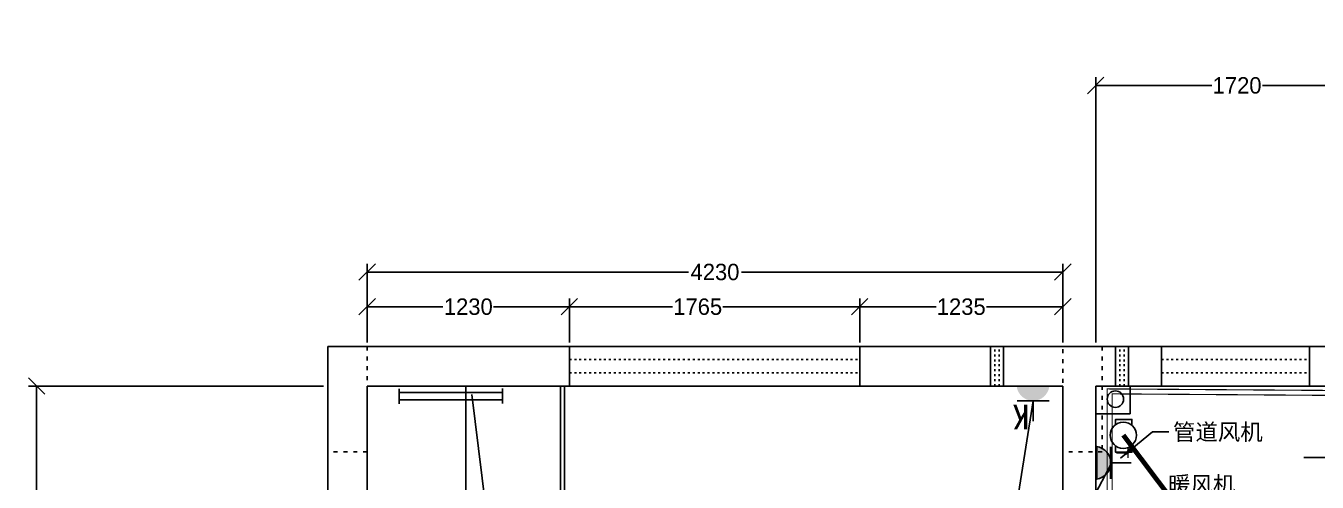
# Model space of a CAD drawing. Header units: millimetres. Extents: x -19825 to 39593, y -31971 to 32026.
# Drawn here: x 334 to 8187, y 11744 to 14524 of the extents above; entities that cross this region are included whole.
import ezdxf

# ---------------------------------------------------------------- set-up
doc = ezdxf.new("R2010")
doc.units = ezdxf.units.MM
for name, pattern in [('ACAD_ISO03W100', [30, 12, -18]), ('DASHED2', [0.25, 0.125, -0.125]), ('PHANTOM2', [1.25, 0.625, -0.125, 0.125, -0.125, 0.125, -0.125])]:
    doc.linetypes.add(name, pattern=pattern)
for name, color, linetype in [('air supply', 3, 'Continuous'), ('blocks', 253, 'Continuous'), ('carbinet', 210, 'Continuous'), ('column', 1, 'ACAD_ISO03W100'), ('dim', 7, 'Continuous'), ('doors', 40, 'Continuous'), ('lighting', 6, 'Continuous'), ('new wall', 90, 'Continuous'), ('strong current', 1, 'Continuous'), ('wall', 7, 'Continuous'), ('water supply', 7, 'Continuous'), ('windows', 140, 'Continuous')]:
    doc.layers.add(name, color=color, linetype=linetype)
doc.styles.get("Standard").update_dxf_attribs({"font": 'Heiti SC.ttf'})
doc.styles.add('汉字', font='', dxfattribs={"width": 0.65, "height": 75})
doc.styles.get('汉字').set_extended_font_data('FangSong_GB2312')
doc.linetypes.add('ZIGZAG', pattern='A,0.00254,-5.08,[131,ltypeshp.shx,S=5.08,R=0,X=-5.08,Y=0],-10.16,[131,ltypeshp.shx,S=5.08,R=180,X=5.08,Y=0],-5.08', length=20.32254)
doc.dimstyles.new('副本 ISO-25', dxfattribs={"dimscale": 40, "dimtxt": 2.5, "dimasz": 2.5, "dimexe": 1.25, "dimexo": 0.625, "dimgap": 0.63, "dimtad": 0, "dimdec": 0, "dimtxsty": 'Standard', "dimblk": 'OBLIQUE', "dimblk1": 'OBLIQUE', "dimblk2": 'OBLIQUE', "dimcen": 2.5, "dimadec": 0, "dimazin": 0, "dimtfac": 1, "dimtdec": 0, "dimtmove": 0, "dimatfit": 3, "dimfxl": 1, "dimarcsym": 0})

# ---------------------------------------------------------------- blocks, each defined once
blk = doc.blocks.new('_Oblique')
at = {"color": 0, "linetype": 'ByBlock', "lineweight": -2}
blk.add_line((-0.5, -0.5), (0.5, 0.5), dxfattribs=at)
blk = doc.blocks.new('*D16')
at = {"layer": 'dim', "color": 0, "lineweight": -2, "transparency": 16777216}
for p, q in [((2410, 12595), (2410, 13073.8)), ((6640, 12595), (6640, 13073.8)), ((2410, 13023.8), (4363.5, 13023.8)), ((6640, 13023.8), (4686.5, 13023.8))]:
    blk.add_line(p, q, dxfattribs=at)
at = {"layer": 'dim', "color": 0, "lineweight": -2, "transparency": 16777216, "xscale": 100, "yscale": 100, "zscale": 100, "rotation": 180}
blk.add_blockref('_Oblique', (2410, 13023.8), dxfattribs=at)
at = {"layer": 'dim', "color": 0, "lineweight": -2, "transparency": 16777216, "xscale": 100, "yscale": 100, "zscale": 100}
blk.add_blockref('_Oblique', (6640, 13023.8), dxfattribs=at)
at = {"layer": 'dim', "color": 0, "transparency": 16777216, "insert": (4525, 13023.8), "char_height": 100, "attachment_point": 5}
blk.add_mtext('4230', dxfattribs=at)
blk = doc.blocks.new('*D17')
at = {"layer": 'dim', "color": 0, "lineweight": -2, "transparency": 16777216}
for p, q in [((3640, 12595), (3640, 12862.5)), ((3640, 12812.5), (4267.2, 12812.5)), ((5405, 12812.5), (4572.8, 12812.5)), ((5405, 12595), (5405, 12862.5))]:
    blk.add_line(p, q, dxfattribs=at)
at = {"layer": 'dim', "color": 0, "lineweight": -2, "transparency": 16777216, "xscale": 100, "yscale": 100, "zscale": 100, "rotation": 180}
blk.add_blockref('_Oblique', (3640, 12812.5), dxfattribs=at)
at = {"layer": 'dim', "color": 0, "lineweight": -2, "transparency": 16777216, "xscale": 100, "yscale": 100, "zscale": 100}
blk.add_blockref('_Oblique', (5405, 12812.5), dxfattribs=at)
at = {"layer": 'dim', "color": 0, "transparency": 16777216, "insert": (4420, 12812.5), "char_height": 100, "attachment_point": 5}
blk.add_mtext('1765', dxfattribs=at)
blk = doc.blocks.new('*D18')
at = {"layer": 'dim', "color": 0, "lineweight": -2, "transparency": 16777216}
for p, q in [((2145, 12330), (350, 12330)), ((400, 12330), (400, 10951.7)), ((400, 9250.3), (400, 10628.7)), ((895, 9250.3), (350, 9250.3))]:
    blk.add_line(p, q, dxfattribs=at)
at = {"layer": 'dim', "color": 0, "lineweight": -2, "transparency": 16777216, "xscale": 100, "yscale": 100, "zscale": 100}
for p, rotation in [((400, 12330), 90), ((400, 9250.3), 270)]:
    blk.add_blockref('_Oblique', p, dxfattribs=dict(at, rotation=rotation))
at = {"layer": 'dim', "color": 0, "transparency": 16777216, "insert": (400, 10790.2), "char_height": 100, "attachment_point": 5, "rotation": 90}
blk.add_mtext('3080', dxfattribs=at)
blk = doc.blocks.new('*D29')
at = {"layer": 'dim', "color": 0, "lineweight": -2, "transparency": 16777216}
for p, q in [((6840, 12595), (6840, 14210)), ((6840, 14160), (7545.9, 14160)), ((8560, 14160), (7854.1, 14160)), ((8560, 13975), (8560, 14210))]:
    blk.add_line(p, q, dxfattribs=at)
at = {"layer": 'dim', "color": 0, "lineweight": -2, "transparency": 16777216, "xscale": 100, "yscale": 100, "zscale": 100, "rotation": 180}
blk.add_blockref('_Oblique', (6840, 14160), dxfattribs=at)
at = {"layer": 'dim', "color": 0, "lineweight": -2, "transparency": 16777216, "xscale": 100, "yscale": 100, "zscale": 100}
blk.add_blockref('_Oblique', (8560, 14160), dxfattribs=at)
at = {"layer": 'dim', "color": 0, "transparency": 16777216, "insert": (7700, 14160), "char_height": 100, "attachment_point": 5}
blk.add_mtext('1720', dxfattribs=at)
blk = doc.blocks.new('*D288')
at = {"layer": 'dim', "color": 0, "lineweight": -2, "transparency": 16777216}
for p, q in [((2410, 12595), (2410, 12862.5)), ((2410, 12812.5), (2870.9, 12812.5)), ((3640, 12812.5), (3179.1, 12812.5)), ((3640, 12595), (3640, 12862.5))]:
    blk.add_line(p, q, dxfattribs=at)
at = {"layer": 'dim', "color": 0, "lineweight": -2, "transparency": 16777216, "xscale": 100, "yscale": 100, "zscale": 100, "rotation": 180}
blk.add_blockref('_Oblique', (2410, 12812.5), dxfattribs=at)
at = {"layer": 'dim', "color": 0, "lineweight": -2, "transparency": 16777216, "xscale": 100, "yscale": 100, "zscale": 100}
blk.add_blockref('_Oblique', (3640, 12812.5), dxfattribs=at)
at = {"layer": 'dim', "color": 0, "transparency": 16777216, "insert": (3025, 12812.5), "char_height": 100, "attachment_point": 5}
blk.add_mtext('1230', dxfattribs=at)
blk = doc.blocks.new('*D289')
at = {"layer": 'dim', "color": 0, "lineweight": -2, "transparency": 16777216}
for p, q in [((5405, 12595), (5405, 12862.5)), ((5405, 12812.5), (5869.7, 12812.5)), ((6640, 12812.5), (6175.3, 12812.5)), ((6640, 12595), (6640, 12862.5))]:
    blk.add_line(p, q, dxfattribs=at)
at = {"layer": 'dim', "color": 0, "lineweight": -2, "transparency": 16777216, "xscale": 100, "yscale": 100, "zscale": 100, "rotation": 180}
blk.add_blockref('_Oblique', (5405, 12812.5), dxfattribs=at)
at = {"layer": 'dim', "color": 0, "lineweight": -2, "transparency": 16777216, "xscale": 100, "yscale": 100, "zscale": 100}
blk.add_blockref('_Oblique', (6640, 12812.5), dxfattribs=at)
at = {"layer": 'dim', "color": 0, "transparency": 16777216, "insert": (6022.5, 12812.5), "char_height": 100, "attachment_point": 5}
blk.add_mtext('1235', dxfattribs=at)
blk = doc.blocks.new('socket air condition')
at = {"layer": 'strong current'}
h = blk.add_hatch(color=2, dxfattribs=at)
edge = h.paths.add_edge_path()
edge.add_ellipse((1, -20.2), major_axis=(100.1, 0), ratio=1, start_angle=8.0533, end_angle=171.94663)
edge.add_line((-98, -6.2), (100.1, -6.2))
at = {"layer": 'strong current', "color": 2}
for p, q in [((0, 80), (0, 203.5)), ((98.2, 80), (-98.2, 80))]:
    blk.add_line(p, q, dxfattribs=at)
at = {"layer": 'strong current', "color": 2, "style": '汉字'}
blk.add_text('K', height=150.5, dxfattribs=at).set_placement((22.2, 102.8))
blk = doc.blocks.new('fgdgfgfrd')
at = {"layer": ''}
blk.add_hatch(color=2, dxfattribs=at).paths.add_polyline_path([(-169345.2, -1042558.6, 0.86847), (-169558.4, -1042558.6)])
at = {"layer": '', "color": 2}
blk.add_line((-169345.2, -1042558.6), (-169558.4, -1042558.6), dxfattribs=at)
for points, const_width in [([(-169452.9, -1042465.9), (-169452.9, -1042333)], 10.4), ([(-169347.2, -1042465.9), (-169558.6, -1042465.9)], 13.8)]:
    blk.add_lwpolyline(points, dxfattribs=dict(at, const_width=const_width))
blk.add_arc((-169451.8, -1042573.7), 107.7, 8.05334, 171.94666, dxfattribs=at)
blk = doc.blocks.new('socket top')
at = {"layer": 'strong current', "xscale": 0.9292800000917901, "yscale": 0.9292800000917901, "zscale": 0.9292800000917901}
blk.add_blockref('fgdgfgfrd', (157466.3, 968825.1), dxfattribs=at)
at = {"layer": 'strong current', "color": 2, "lineweight": 100, "ltscale": 8, "insert": (-200, 190), "char_height": 75, "attachment_point": 1}
blk.add_mtext_dynamic_manual_height_columns('\\pxqr;{\\fArial|b0|i0|c134|p0;T}', width=170, gutter_width=250, heights=[0], dxfattribs=at)
blk = doc.blocks.new('FLUORESCENT STRIP LIGHT')
for p, q in [((0, 46.3), (0, 0)), ((314.7, 47.1), (314.6, 0.8)), ((0, 12.3), (314.6, 12.3)), ((0.2, 34.7), (314.7, 34.7))]:
    blk.add_line(p, q)

msp = doc.modelspace()

# ---------------------------------------------------------------- linework, layer by layer
at = {"layer": 'air supply', "transparency": 33554687}
for points in [[(6960.8, 12094.5), (6960.8, 12126.9), (7060.8, 12126.9), (7060.8, 12090.2)], [(7060.8, 11969.8), (7060.8, 11926.9), (6960.8, 11926.9), (6960.8, 11965.5)]]:
    msp.add_lwpolyline(points, dxfattribs=at)
at = {"layer": 'air supply', "linetype": 'ZIGZAG', "lineweight": 70, "ltscale": 5, "transparency": 33554687}
msp.add_lwpolyline([(7008.1, 12030), (7639.4, 11190.6), (7812.7, 9977.5), (7859.9, 6532.9)], dxfattribs=at)
at = {"layer": 'air supply', "transparency": 33554687}
msp.add_circle((7008.1, 12030), 80, dxfattribs=at)
at = {"layer": 'blocks', "ltscale": 8}
msp.add_line((3585, 12330), (3610, 12330), dxfattribs=at)
at = {"layer": 'blocks', "linetype": 'ByBlock', "ltscale": 0.01}
msp.add_line((8300.8, 11894.7), (8106.8, 11895.6), dxfattribs=at)
at = {"layer": 'carbinet'}
msp.add_lwpolyline([(2410, 12330), (2410, 9730), (3010, 9730), (3010, 12330)], close=True, dxfattribs=at)
at = {"layer": 'column', "ltscale": 2}
for points in [[(2410, 12570), (2410, 11930), (2170, 11930), (2170, 12570)], [(6880, 12570), (6880, 11930), (6640, 11930), (6640, 12570)]]:
    msp.add_lwpolyline(points, close=True, dxfattribs=at)
at = {"layer": 'doors'}
for p, q in [((3585, 12330), (3585, 11545.6)), ((3610, 12330), (3610, 9192.3))]:
    msp.add_line(p, q, dxfattribs=at)
at = {"layer": 'lighting', "ltscale": 8}
msp.add_lwpolyline([(5094.6, 9244.9), (3945, 9318.9), (3047.5, 9263.8), (3232.8, 10766.1), (3047.4, 12278.2)], dxfattribs=at)
at = {"layer": 'new wall', "ltscale": 8}
for p, q in [((7050, 12160), (7050, 12330)), ((6840, 12160), (7050, 12160))]:
    msp.add_line(p, q, dxfattribs=at)
at = {"layer": 'strong current', "ltscale": 8}
for points in [[(5609, 2376.2), (5293.1, 2117.2), (4930, 2560), (6460, 12240)], [(6936, 11860), (6820, 11640), (6936.2, 11461), (6888.1, 11085.5), (6990, 10802.9), (7140, 9252.9), (7260, 9330), (7360, 9252.9), (9400, 8820), (12502.1, 11569.9)]]:
    msp.add_lwpolyline(points, dxfattribs=at)
at = {"layer": 'wall'}
for p, q in [((3640, 12570), (2170, 12570)), ((2170, 12570), (2170, 9250)), ((3640, 12330), (3640, 12570)), ((7240, 12570), (5405, 12570)), ((5405, 12330), (5405, 12570)), ((6200, 12330), (6200, 12570)), ((6280, 12330), (6280, 12570)), ((6960, 12330), (6960, 12570)), ((7040, 12330), (7040, 12570)), ((7240, 12330), (7240, 12570)), ((9310, 12570), (8140, 12570)), ((8140, 12330), (8140, 12570)), ((3640, 12330), (2410, 12330)), ((2410, 12330), (2410, 9192.3)), ((6640, 12330), (5405, 12330)), ((6640, 12330), (6640, 9192.3)), ((7240, 12330), (6840, 12330)), ((6840, 12330), (6840, 10710)), ((8560, 12330), (8140, 12330))]:
    msp.add_line(p, q, dxfattribs=at)
at = {"layer": 'wall', "linetype": 'ACAD_ISO03W100'}
for p, q in [((6226.4, 12330), (6226.4, 12570)), ((6253.6, 12330), (6253.6, 12570)), ((6986.4, 12330), (6986.4, 12570)), ((7013.6, 12330), (7013.6, 12570))]:
    msp.add_line(p, q, dxfattribs=at)
at = {"layer": 'wall'}
msp.add_circle((6960, 12250), 50, dxfattribs=at)
at = {"layer": 'water supply', "color": 3, "linetype": 'DASHED2', "lineweight": 100, "ltscale": 150, "const_width": 7}
msp.add_lwpolyline([(7170, 9192.3), (7170, 9322.3), (6910, 9322.3), (6910, 12312.3), (11449.9, 12280.7), (11449.9, 14500.7), (13880, 14520)], dxfattribs=at)
at = {"layer": 'water supply', "color": 1, "linetype": 'PHANTOM2', "lineweight": 100, "ltscale": 150, "const_width": 7}
msp.add_lwpolyline([(6990, 9850), (6940, 9850), (6940, 12282.1), (11479.9, 12250.5), (11479.9, 14471), (13880, 14490)], dxfattribs=at)
at = {"layer": 'windows'}
for p, q in [((3640, 12570), (5405, 12570)), ((7240, 12570), (8140, 12570)), ((3640, 12330), (5405, 12330)), ((7240, 12330), (8140, 12330))]:
    msp.add_line(p, q, dxfattribs=at)
at = {"layer": 'windows', "linetype": 'ACAD_ISO03W100'}
for p, q in [((3640, 12490.8), (5405, 12490.8)), ((7240, 12490.8), (8140, 12490.8)), ((3640, 12409.2), (5405, 12409.2)), ((7240, 12409.2), (8140, 12409.2))]:
    msp.add_line(p, q, dxfattribs=at)

# ---------------------------------------------------------------- block references
at = {"layer": 'lighting', "xscale": 2, "yscale": 2, "zscale": 2}
msp.add_blockref('FLUORESCENT STRIP LIGHT', (2604.4, 12221.1), dxfattribs=at)
at = {"layer": 'strong current', "rotation": 270}
msp.add_blockref('socket top', (6850, 11860), dxfattribs=at)
at = {"layer": 'wall', "rotation": 180}
msp.add_blockref('socket air condition', (6460, 12320), dxfattribs=at)

# ---------------------------------------------------------------- texts
at = {"layer": 'strong current', "ltscale": 8, "char_height": 100, "attachment_point": 1}
for s, insert in [('管道风机', (7310, 12100)), ('暖风机', (7280, 11780))]:
    msp.add_mtext(s, dxfattribs=dict(at, insert=insert))

# ---------------------------------------------------------------- dimensions: what is measured, and where the dimension line sits
at = {"layer": 'dim'}
for base, p1, p2, angle, picture, middle in [((8560, 14160), (6840, 12570), (8560, 13950), 180, '*D29', (7700, 14160)), ((6640, 13023.8), (2410, 12570), (6640, 12570), 180, '*D16', (4525, 13023.8)), ((6640, 12812.5), (5405, 12570), (6640, 12570), 180, '*D289', (6022.5, 12812.5)), ((400, 12330), (920, 9250.3), (2170, 12330), 90, '*D18', (400, 10790.2))]:
    dim = msp.add_linear_dim(base=base, p1=p1, p2=p2, angle=angle, dimstyle='副本 ISO-25', dxfattribs=at)
    dim.commit()
    dim.dimension.update_dxf_attribs({"geometry": picture, "text_midpoint": middle})
dim = msp.add_aligned_dim(p1=(2410, 12570), p2=(3640, 12570), distance=242.5, dimstyle='副本 ISO-25', dxfattribs=at)
dim.commit()
dim.dimension.update_dxf_attribs({"geometry": '*D288', "text_midpoint": (3025, 12812.5)})
dim = msp.add_linear_dim(base=(5405, 12812.5), p1=(3640, 12570), p2=(5405, 12570), angle=180, dimstyle='副本 ISO-25', dxfattribs=at)
dim.commit()
dim.dimension.update_dxf_attribs({"geometry": '*D17', "text_midpoint": (4420, 12812.5), "dimtype": 160})

# ---------------------------------------------------------------- leaders
at = {"layer": 'strong current', "ltscale": 8, "annotation_type": 0, "has_hookline": 1, "hookline_direction": 0, "text_width": 488.2}
msp.add_leader([(6990, 11890), (7184.8, 12050), (7284.8, 12050)], dimstyle='副本 ISO-25', override={"dimgap": 0.63, "dimtad": 0}, dxfattribs=at)

doc.saveas('drawing.dxf')
